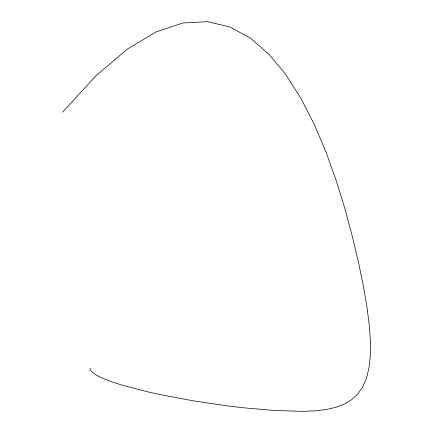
<?xml version="1.0" encoding="UTF-8"?>
<svg xmlns="http://www.w3.org/2000/svg" width="433" height="433" viewBox="0 0 433 433"><rect width="100%" height="100%" fill="white"/><g stroke="black" fill="none" stroke-linecap="round" stroke-linejoin="round"><path stroke-width="0.65" d="M62.596 112.158L96.11 75.613L127.275 49.135L156.161 31.874L182.85 22.998L207.407 21.65L229.918 26.992L250.442 38.174L269.066 54.358L285.867 74.692L300.903 98.34L314.266 124.444L326.022 152.172L336.241 180.669L345.009 209.101L352.392 236.613L358.464 262.366L363.292 285.672L366.892 306.504L369.262 324.994L370.404 341.269L370.329 355.455L369.024 367.687L366.507 378.101L362.778 386.815L357.831 393.97L351.677 399.686L344.316 404.103L335.748 407.35L325.979 409.553L315.013 410.841L302.846 411.35L274.982 410.527L243.427 407.783L226.892 405.813L193.611 400.877L161.747 394.928L146.998 391.681L121.143 384.877L110.556 381.408L101.869 377.949L95.347 374.545L91.244 371.249L89.82 368.099"/></g></svg>
